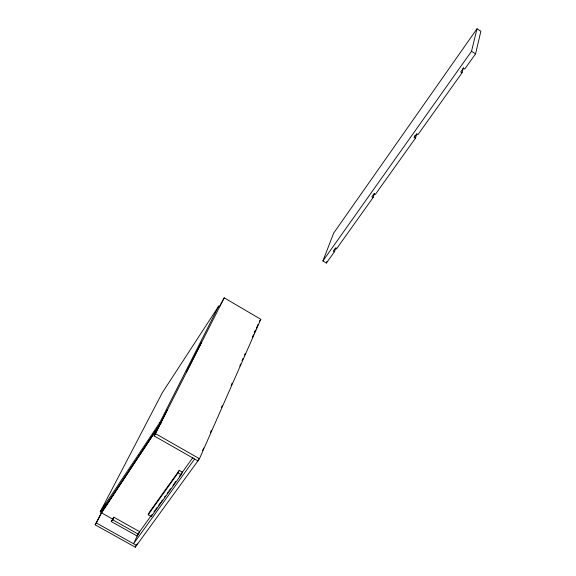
<?xml version="1.0" encoding="UTF-8"?>
<svg xmlns="http://www.w3.org/2000/svg" width="576" height="576" viewBox="0 0 576 576"><rect width="100%" height="100%" fill="white"/><g stroke="black" fill="none" stroke-linecap="round" stroke-linejoin="round"><path stroke-width="0.86" d="M334.418 251.798L333.238 251.093L335.261 248.256L336.442 248.962L373.118 197.525L371.894 196.783L374.098 193.68L375.329 194.422L415.483 138.11L414.202 137.326L416.628 133.92L417.91 134.705L462.06 72.785L460.728 71.957L463.392 68.206L464.738 69.041L475.582 53.827L480.859 31.226L476.993 28.8L333.67 233.107L322.913 260.935L326.412 263.023L334.418 251.798L335.988 247.601M322.913 260.935L471.521 51.293L476.993 28.8M462.06 72.785L463.363 67.63M415.483 138.11L416.765 133.927M414.202 137.326L414.72 135.655M373.118 197.525L374.551 193.378M326.412 263.023L327.038 261.382M103.86 508.032L95.141 524.808L135.252 547.2L199.462 458.726L260.806 319.306L224.208 297.828L219.614 306.346M198.95 458.503L197.906 460.865L154.217 435.967L159.257 425.974M210.348 432.641L211.428 430.193M231.098 385.553L232.178 383.105M242.064 360.67L243.137 358.236M244.57 354.989L245.282 353.369M252.439 337.14L253.512 334.706M254.225 333.079L255.298 330.646M256.45 328.025L258.084 324.324M203.767 448.027L202.421 450.626M239.854 366.091L240.761 364.032L240.278 364.73M181.267 474.689L182.412 472.147L179.258 470.354L149.393 512.201L148.198 514.742L151.243 516.449L181.267 474.689L178.099 472.896L148.198 514.742M178.099 472.896L179.258 470.354M135.252 547.2L136.015 545.573M137.282 543.838L136.548 545.422L96.365 522.972L95.141 524.808M151.243 516.449L152.129 514.541M138.456 534.233L139.651 531.691L113.789 517.205L111.283 521.546L137.167 536.026L138.456 534.233L112.529 519.718L111.283 521.546M160.495 423.518L167.306 410.018M186.466 372.053L200.513 344.21M201.65 342.158L199.022 346.493M154.217 435.967L224.208 297.828M112.529 519.718L113.789 517.205M159.739 422.69L160.819 423.31L101.218 512.359L100.224 511.805L159.739 422.69L218.729 306.086L219.658 306.634M101.218 512.359L103.702 507.593M96.365 522.972L102.478 511.027L160.985 422.784L101.189 513.511M102.881 510.415L106.164 504.101M100.224 511.805L162.36 392.63L218.729 306.086M199.555 345.226L201.499 342.238M259.394 321.358L260.806 319.306M254.758 331.43L255.773 329.962M221.292 407.347L222.329 405.886M151.474 515.232L138.362 533.484L133.546 543.744L194.645 459.007M153.972 511.747L155.009 510.307M155.671 509.386L157.241 507.197M158.63 505.267L160.697 502.387M161.438 501.358L162.482 499.896M164.318 497.347L165.348 495.907M167.206 493.322L168.257 491.861M168.97 490.867L170.518 488.707M172.973 485.294L174.024 483.833M174.658 482.947L175.694 481.507M179.266 476.532L192.902 457.546M101.592 512.899L113.278 519.444M155.678 433.764L199.462 458.726M471.521 51.293L475.582 53.827"/></g></svg>
